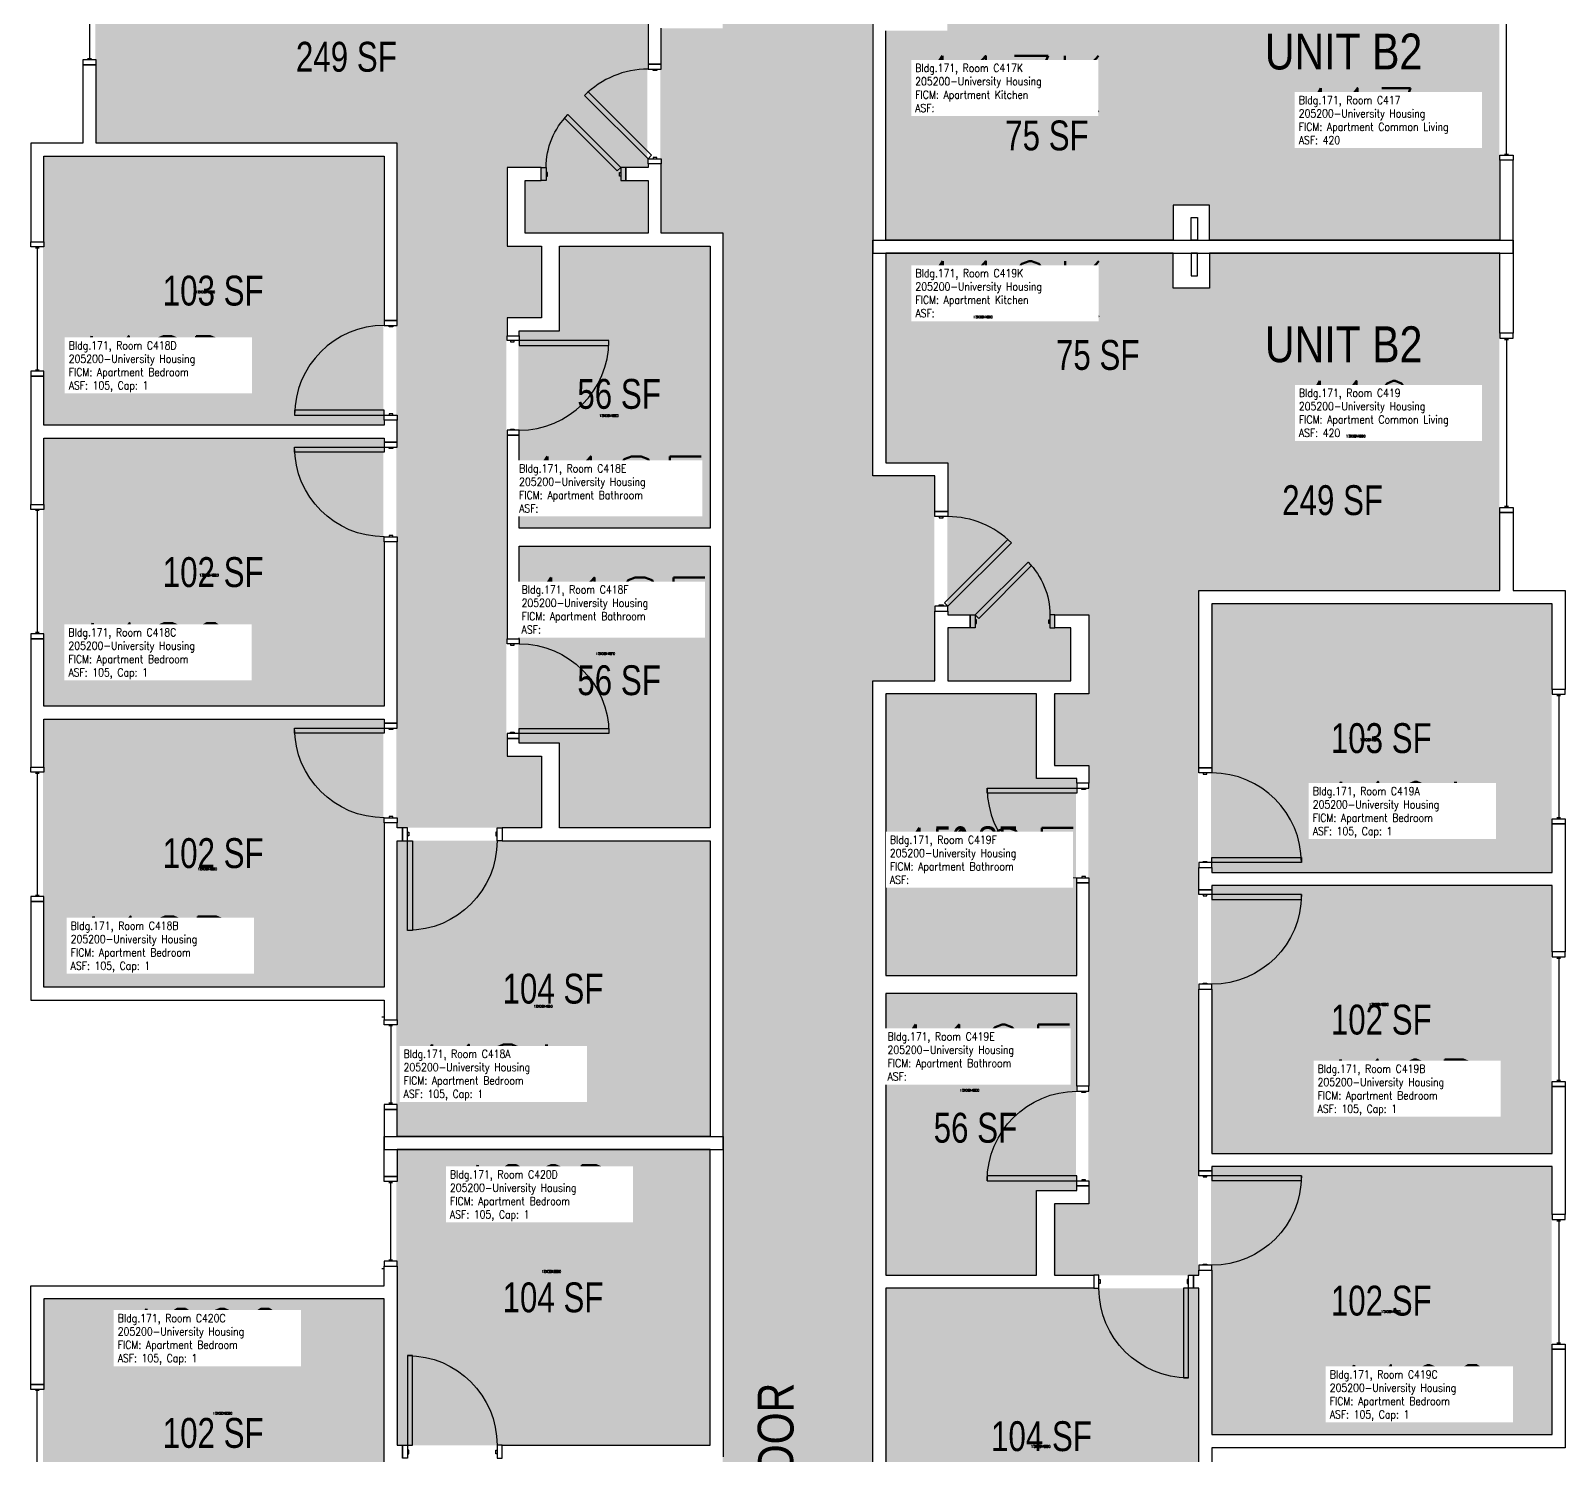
# Model space of a CAD drawing. Header units: inches. Extents: x 56 to 3925, y -1092 to 1470.
# Drawn here: x 3308 to 3925, y 442 to 1014 of the extents above; entities that cross this region are included whole.
import ezdxf
from ezdxf.enums import TextEntityAlignment as Align

# ---------------------------------------------------------------- set-up
doc = ezdxf.new("R2010")
doc.units = ezdxf.units.IN
doc.header["$LTSCALE"] = 48
doc.header["$MEASUREMENT"] = 0
for name, color, linetype in [('A-DOOR', 2, 'Continuous'), ('A-GLAZ', 152, 'Continuous'), ('A-IDEN-RNUM', 7, 'Continuous'), ('A-IDEN-SNUM', 4, 'Continuous'), ('A-IDEN-VNUM', 4, 'Continuous'), ('A-MISC', 1, 'Continuous'), ('A-WALL', 5, 'Continuous'), ('AREA-TEXT', 3, 'Continuous'), ('Rooms-Category-Color', 7, 'Continuous'), ('Rooms-College-Color', 7, 'Continuous'), ('Rooms-Department-Color', 7, 'Continuous'), ('Rooms-Division-Color', 7, 'Continuous'), ('Rooms-Information', 7, 'Continuous')]:
    doc.layers.add(name, color=color, linetype=linetype)
doc.styles.add('AREA', font='arial.ttf', dxfattribs={"width": 0.75, "height": 12})
doc.styles.add('ROOMSNUMBER', font='txt.shx', dxfattribs={"height": 0.03})
doc.styles.add('ROOMVNUMBER', font='simplex.shx', dxfattribs={"width": 0.85})
doc.styles.get("Standard").update_dxf_attribs({"font": 'ARIALN.TTF'})

msp = doc.modelspace()

# ---------------------------------------------------------------- hatches: boundary and pattern name
h = msp.add_hatch()
h.set_pattern_fill('ANSI31', color=256, angle=90, style=0)
h.set_pattern_definition([(135, (2935.5932, 505.40573), (-0.088388348, -0.088388348), [])])
h.paths.add_polyline_path([(3519.54, 836.88), (3519.54, 895.61), (3528.75, 895.61), (3528.75, 836.88)], flags=9)
h = msp.add_hatch()
h.set_pattern_fill('ANSI31', color=256, style=0)
h.set_pattern_definition([(45, (4297.7799, 325.65573), (0.088388348, -0.088388348), [])])
h.paths.add_polyline_path([(3713.83, 657.13), (3713.83, 715.86), (3704.62, 715.86), (3704.62, 657.13)], flags=9)
at = {"layer": 'Rooms-Category-Color', "true_color": 0x728ef3}
for points in [[(3781.76, 929.89), (3781.76, 1014.03), (3676.64, 1014.03), (3676.64, 1075.16), (3685.59, 1075.16), (3685.59, 1080.41), (3676.64, 1080.41), (3676.64, 1101.6), (3726.01, 1101.6), (3726.01, 1080.41), (3719.59, 1080.41), (3719.59, 1075.16), (3733.26, 1075.16), (3733.26, 1106.85), (3719.39, 1106.85), (3719.39, 1135.6), (3733.26, 1135.6), (3733.26, 1311.64), (3719.39, 1311.64), (3719.39, 1340.39), (3777.39, 1340.39), (3777.39, 1065.39), (3898.39, 1065.39), (3898.39, 929.89)], [(3451.01, 1104.39), (3451.01, 1020.24), (3556.14, 1020.24), (3556.14, 959.12), (3547.19, 959.12), (3547.19, 953.87), (3556.14, 953.87), (3556.14, 932.67), (3506.76, 932.67), (3506.76, 953.87), (3513.19, 953.87), (3513.19, 959.12), (3499.51, 959.12), (3499.51, 927.42), (3513.39, 927.42), (3513.39, 898.67), (3499.51, 898.67), (3499.51, 722.64), (3513.39, 722.64), (3513.39, 693.89), (3455.39, 693.89), (3455.39, 968.89), (3334.39, 968.89), (3334.39, 1104.39)], [(3651.64, 1014.03), (3781.76, 1014.03), (3781.76, 943.89), (3767.14, 943.89), (3767.14, 929.89), (3651.64, 929.89)], [(3313.39, 963.64), (3313.39, 855.64), (3450.14, 855.64), (3450.14, 963.64)], [(3581.14, 814.28), (3504.39, 814.28), (3504.39, 893.42), (3520.64, 893.42), (3520.64, 927.42), (3581.14, 927.42)], [(3651.64, 840.49), (3781.76, 840.49), (3781.76, 910.64), (3767.14, 910.64), (3767.14, 924.64), (3651.64, 924.64)], [(3781.76, 924.64), (3781.76, 840.49), (3676.64, 840.49), (3676.64, 779.37), (3685.59, 779.37), (3685.59, 774.12), (3676.64, 774.12), (3676.64, 752.92), (3726.01, 752.92), (3726.01, 774.12), (3719.59, 774.12), (3719.59, 779.37), (3733.26, 779.37), (3733.26, 747.67), (3719.39, 747.67), (3719.39, 718.92), (3733.26, 718.92), (3733.26, 542.89), (3719.39, 542.89), (3719.39, 514.14), (3777.39, 514.14), (3777.39, 789.14), (3898.39, 789.14), (3898.39, 924.64)], [(3450.14, 742.76), (3313.39, 742.76), (3313.39, 850.39), (3450.14, 850.39)], [(3581.14, 693.89), (3520.64, 693.89), (3520.64, 727.89), (3504.39, 727.89), (3504.39, 807.03), (3581.14, 807.03)], [(3919.39, 783.89), (3919.39, 675.89), (3782.64, 675.89), (3782.64, 783.89)], [(3651.64, 634.53), (3728.39, 634.53), (3728.39, 713.67), (3712.14, 713.67), (3712.14, 747.67), (3651.64, 747.67)], [(3450.14, 629.89), (3313.39, 629.89), (3313.39, 737.51), (3450.14, 737.51)], [(3581.14, 569.89), (3455.39, 569.89), (3455.39, 688.64), (3581.14, 688.64)], [(3919.39, 563.01), (3782.64, 563.01), (3782.64, 670.64), (3919.39, 670.64)], [(3651.64, 514.14), (3712.14, 514.14), (3712.14, 548.14), (3728.39, 548.14), (3728.39, 627.28), (3651.64, 627.28)], [(3581.14, 564.64), (3455.39, 564.64), (3455.39, 445.89), (3581.14, 445.89)], [(3782.64, 450.14), (3919.39, 450.14), (3919.39, 557.76), (3782.64, 557.76)], [(3651.64, 390.14), (3777.39, 390.14), (3777.39, 508.89), (3651.64, 508.89)], [(3450.14, 504.64), (3313.39, 504.64), (3313.39, 397.01), (3450.14, 397.01)]]:
    msp.add_hatch(color=171, dxfattribs=at).paths.add_polyline_path(points)
at = {"layer": 'Rooms-Category-Color', "true_color": 0xadadad}
msp.add_hatch(color=253, dxfattribs=at).paths.add_polyline_path([(3586.39, 1019.28), (3646.39, 1019.28), (3646.39, 835.24), (3671.39, 835.24), (3671.39, 752.92), (3646.39, 752.92), (3646.39, 22.1), (3671.39, 22.1), (3671.39, -60.22), (3646.39, -60.22), (3646.39, -248.61), (3586.39, -248.61), (3586.39, -215.61), (3587.01, -215.61), (3587.01, -44.24), (3586.39, -44.24), (3586.39, 119.53), (3561.39, 119.53), (3561.39, 201.85), (3586.39, 201.85), (3586.39, 932.67), (3561.39, 932.67), (3561.39, 1014.99), (3586.39, 1014.99)])
at = {"layer": 'Rooms-College-Color', "true_color": 0xadadad}
for points in [[(3781.76, 929.89), (3781.76, 1014.03), (3676.64, 1014.03), (3676.64, 1075.16), (3685.59, 1075.16), (3685.59, 1080.41), (3676.64, 1080.41), (3676.64, 1101.6), (3726.01, 1101.6), (3726.01, 1080.41), (3719.59, 1080.41), (3719.59, 1075.16), (3733.26, 1075.16), (3733.26, 1106.85), (3719.39, 1106.85), (3719.39, 1135.6), (3733.26, 1135.6), (3733.26, 1311.64), (3719.39, 1311.64), (3719.39, 1340.39), (3777.39, 1340.39), (3777.39, 1065.39), (3898.39, 1065.39), (3898.39, 929.89)], [(3451.01, 1104.39), (3451.01, 1020.24), (3556.14, 1020.24), (3556.14, 959.12), (3547.19, 959.12), (3547.19, 953.87), (3556.14, 953.87), (3556.14, 932.67), (3506.76, 932.67), (3506.76, 953.87), (3513.19, 953.87), (3513.19, 959.12), (3499.51, 959.12), (3499.51, 927.42), (3513.39, 927.42), (3513.39, 898.67), (3499.51, 898.67), (3499.51, 722.64), (3513.39, 722.64), (3513.39, 693.89), (3455.39, 693.89), (3455.39, 968.89), (3334.39, 968.89), (3334.39, 1104.39)], [(3586.39, 1019.28), (3646.39, 1019.28), (3646.39, 835.24), (3671.39, 835.24), (3671.39, 752.92), (3646.39, 752.92), (3646.39, 22.1), (3671.39, 22.1), (3671.39, -60.22), (3646.39, -60.22), (3646.39, -248.61), (3586.39, -248.61), (3586.39, -215.61), (3587.01, -215.61), (3587.01, -44.24), (3586.39, -44.24), (3586.39, 119.53), (3561.39, 119.53), (3561.39, 201.85), (3586.39, 201.85), (3586.39, 932.67), (3561.39, 932.67), (3561.39, 1014.99), (3586.39, 1014.99)], [(3651.64, 1014.03), (3781.76, 1014.03), (3781.76, 943.89), (3767.14, 943.89), (3767.14, 929.89), (3651.64, 929.89)], [(3313.39, 963.64), (3313.39, 855.64), (3450.14, 855.64), (3450.14, 963.64)], [(3581.14, 814.28), (3504.39, 814.28), (3504.39, 893.42), (3520.64, 893.42), (3520.64, 927.42), (3581.14, 927.42)], [(3651.64, 840.49), (3781.76, 840.49), (3781.76, 910.64), (3767.14, 910.64), (3767.14, 924.64), (3651.64, 924.64)], [(3781.76, 924.64), (3781.76, 840.49), (3676.64, 840.49), (3676.64, 779.37), (3685.59, 779.37), (3685.59, 774.12), (3676.64, 774.12), (3676.64, 752.92), (3726.01, 752.92), (3726.01, 774.12), (3719.59, 774.12), (3719.59, 779.37), (3733.26, 779.37), (3733.26, 747.67), (3719.39, 747.67), (3719.39, 718.92), (3733.26, 718.92), (3733.26, 542.89), (3719.39, 542.89), (3719.39, 514.14), (3777.39, 514.14), (3777.39, 789.14), (3898.39, 789.14), (3898.39, 924.64)], [(3450.14, 742.76), (3313.39, 742.76), (3313.39, 850.39), (3450.14, 850.39)], [(3581.14, 693.89), (3520.64, 693.89), (3520.64, 727.89), (3504.39, 727.89), (3504.39, 807.03), (3581.14, 807.03)], [(3919.39, 783.89), (3919.39, 675.89), (3782.64, 675.89), (3782.64, 783.89)], [(3651.64, 634.53), (3728.39, 634.53), (3728.39, 713.67), (3712.14, 713.67), (3712.14, 747.67), (3651.64, 747.67)], [(3450.14, 629.89), (3313.39, 629.89), (3313.39, 737.51), (3450.14, 737.51)], [(3581.14, 569.89), (3455.39, 569.89), (3455.39, 688.64), (3581.14, 688.64)], [(3919.39, 563.01), (3782.64, 563.01), (3782.64, 670.64), (3919.39, 670.64)], [(3651.64, 514.14), (3712.14, 514.14), (3712.14, 548.14), (3728.39, 548.14), (3728.39, 627.28), (3651.64, 627.28)], [(3581.14, 564.64), (3455.39, 564.64), (3455.39, 445.89), (3581.14, 445.89)], [(3782.64, 450.14), (3919.39, 450.14), (3919.39, 557.76), (3782.64, 557.76)], [(3651.64, 390.14), (3777.39, 390.14), (3777.39, 508.89), (3651.64, 508.89)], [(3450.14, 504.64), (3313.39, 504.64), (3313.39, 397.01), (3450.14, 397.01)]]:
    msp.add_hatch(color=253, dxfattribs=at).paths.add_polyline_path(points)
at = {"layer": 'Rooms-Department-Color', "true_color": 0x604aed}
for points in [[(3781.76, 929.89), (3781.76, 1014.03), (3676.64, 1014.03), (3676.64, 1075.16), (3685.59, 1075.16), (3685.59, 1080.41), (3676.64, 1080.41), (3676.64, 1101.6), (3726.01, 1101.6), (3726.01, 1080.41), (3719.59, 1080.41), (3719.59, 1075.16), (3733.26, 1075.16), (3733.26, 1106.85), (3719.39, 1106.85), (3719.39, 1135.6), (3733.26, 1135.6), (3733.26, 1311.64), (3719.39, 1311.64), (3719.39, 1340.39), (3777.39, 1340.39), (3777.39, 1065.39), (3898.39, 1065.39), (3898.39, 929.89)], [(3451.01, 1104.39), (3451.01, 1020.24), (3556.14, 1020.24), (3556.14, 959.12), (3547.19, 959.12), (3547.19, 953.87), (3556.14, 953.87), (3556.14, 932.67), (3506.76, 932.67), (3506.76, 953.87), (3513.19, 953.87), (3513.19, 959.12), (3499.51, 959.12), (3499.51, 927.42), (3513.39, 927.42), (3513.39, 898.67), (3499.51, 898.67), (3499.51, 722.64), (3513.39, 722.64), (3513.39, 693.89), (3455.39, 693.89), (3455.39, 968.89), (3334.39, 968.89), (3334.39, 1104.39)], [(3651.64, 1014.03), (3781.76, 1014.03), (3781.76, 943.89), (3767.14, 943.89), (3767.14, 929.89), (3651.64, 929.89)], [(3313.39, 963.64), (3313.39, 855.64), (3450.14, 855.64), (3450.14, 963.64)], [(3581.14, 814.28), (3504.39, 814.28), (3504.39, 893.42), (3520.64, 893.42), (3520.64, 927.42), (3581.14, 927.42)], [(3651.64, 840.49), (3781.76, 840.49), (3781.76, 910.64), (3767.14, 910.64), (3767.14, 924.64), (3651.64, 924.64)], [(3781.76, 924.64), (3781.76, 840.49), (3676.64, 840.49), (3676.64, 779.37), (3685.59, 779.37), (3685.59, 774.12), (3676.64, 774.12), (3676.64, 752.92), (3726.01, 752.92), (3726.01, 774.12), (3719.59, 774.12), (3719.59, 779.37), (3733.26, 779.37), (3733.26, 747.67), (3719.39, 747.67), (3719.39, 718.92), (3733.26, 718.92), (3733.26, 542.89), (3719.39, 542.89), (3719.39, 514.14), (3777.39, 514.14), (3777.39, 789.14), (3898.39, 789.14), (3898.39, 924.64)], [(3450.14, 742.76), (3313.39, 742.76), (3313.39, 850.39), (3450.14, 850.39)], [(3581.14, 693.89), (3520.64, 693.89), (3520.64, 727.89), (3504.39, 727.89), (3504.39, 807.03), (3581.14, 807.03)], [(3919.39, 783.89), (3919.39, 675.89), (3782.64, 675.89), (3782.64, 783.89)], [(3651.64, 634.53), (3728.39, 634.53), (3728.39, 713.67), (3712.14, 713.67), (3712.14, 747.67), (3651.64, 747.67)], [(3450.14, 629.89), (3313.39, 629.89), (3313.39, 737.51), (3450.14, 737.51)], [(3581.14, 569.89), (3455.39, 569.89), (3455.39, 688.64), (3581.14, 688.64)], [(3919.39, 563.01), (3782.64, 563.01), (3782.64, 670.64), (3919.39, 670.64)], [(3651.64, 514.14), (3712.14, 514.14), (3712.14, 548.14), (3728.39, 548.14), (3728.39, 627.28), (3651.64, 627.28)], [(3581.14, 564.64), (3455.39, 564.64), (3455.39, 445.89), (3581.14, 445.89)], [(3782.64, 450.14), (3919.39, 450.14), (3919.39, 557.76), (3782.64, 557.76)], [(3651.64, 390.14), (3777.39, 390.14), (3777.39, 508.89), (3651.64, 508.89)], [(3450.14, 504.64), (3313.39, 504.64), (3313.39, 397.01), (3450.14, 397.01)]]:
    msp.add_hatch(color=173, dxfattribs=at).paths.add_polyline_path(points)
at = {"layer": 'Rooms-Department-Color', "true_color": 0xacacac}
msp.add_hatch(color=253, dxfattribs=at).paths.add_polyline_path([(3586.39, 1019.28), (3646.39, 1019.28), (3646.39, 835.24), (3671.39, 835.24), (3671.39, 752.92), (3646.39, 752.92), (3646.39, 22.1), (3671.39, 22.1), (3671.39, -60.22), (3646.39, -60.22), (3646.39, -248.61), (3586.39, -248.61), (3586.39, -215.61), (3587.01, -215.61), (3587.01, -44.24), (3586.39, -44.24), (3586.39, 119.53), (3561.39, 119.53), (3561.39, 201.85), (3586.39, 201.85), (3586.39, 932.67), (3561.39, 932.67), (3561.39, 1014.99), (3586.39, 1014.99)])
at = {"layer": 'Rooms-Division-Color', "true_color": 0x604aed}
for points in [[(3781.76, 929.89), (3781.76, 1014.03), (3676.64, 1014.03), (3676.64, 1075.16), (3685.59, 1075.16), (3685.59, 1080.41), (3676.64, 1080.41), (3676.64, 1101.6), (3726.01, 1101.6), (3726.01, 1080.41), (3719.59, 1080.41), (3719.59, 1075.16), (3733.26, 1075.16), (3733.26, 1106.85), (3719.39, 1106.85), (3719.39, 1135.6), (3733.26, 1135.6), (3733.26, 1311.64), (3719.39, 1311.64), (3719.39, 1340.39), (3777.39, 1340.39), (3777.39, 1065.39), (3898.39, 1065.39), (3898.39, 929.89)], [(3451.01, 1104.39), (3451.01, 1020.24), (3556.14, 1020.24), (3556.14, 959.12), (3547.19, 959.12), (3547.19, 953.87), (3556.14, 953.87), (3556.14, 932.67), (3506.76, 932.67), (3506.76, 953.87), (3513.19, 953.87), (3513.19, 959.12), (3499.51, 959.12), (3499.51, 927.42), (3513.39, 927.42), (3513.39, 898.67), (3499.51, 898.67), (3499.51, 722.64), (3513.39, 722.64), (3513.39, 693.89), (3455.39, 693.89), (3455.39, 968.89), (3334.39, 968.89), (3334.39, 1104.39)], [(3651.64, 1014.03), (3781.76, 1014.03), (3781.76, 943.89), (3767.14, 943.89), (3767.14, 929.89), (3651.64, 929.89)], [(3313.39, 963.64), (3313.39, 855.64), (3450.14, 855.64), (3450.14, 963.64)], [(3581.14, 814.28), (3504.39, 814.28), (3504.39, 893.42), (3520.64, 893.42), (3520.64, 927.42), (3581.14, 927.42)], [(3651.64, 840.49), (3781.76, 840.49), (3781.76, 910.64), (3767.14, 910.64), (3767.14, 924.64), (3651.64, 924.64)], [(3781.76, 924.64), (3781.76, 840.49), (3676.64, 840.49), (3676.64, 779.37), (3685.59, 779.37), (3685.59, 774.12), (3676.64, 774.12), (3676.64, 752.92), (3726.01, 752.92), (3726.01, 774.12), (3719.59, 774.12), (3719.59, 779.37), (3733.26, 779.37), (3733.26, 747.67), (3719.39, 747.67), (3719.39, 718.92), (3733.26, 718.92), (3733.26, 542.89), (3719.39, 542.89), (3719.39, 514.14), (3777.39, 514.14), (3777.39, 789.14), (3898.39, 789.14), (3898.39, 924.64)], [(3450.14, 742.76), (3313.39, 742.76), (3313.39, 850.39), (3450.14, 850.39)], [(3581.14, 693.89), (3520.64, 693.89), (3520.64, 727.89), (3504.39, 727.89), (3504.39, 807.03), (3581.14, 807.03)], [(3919.39, 783.89), (3919.39, 675.89), (3782.64, 675.89), (3782.64, 783.89)], [(3651.64, 634.53), (3728.39, 634.53), (3728.39, 713.67), (3712.14, 713.67), (3712.14, 747.67), (3651.64, 747.67)], [(3450.14, 629.89), (3313.39, 629.89), (3313.39, 737.51), (3450.14, 737.51)], [(3581.14, 569.89), (3455.39, 569.89), (3455.39, 688.64), (3581.14, 688.64)], [(3919.39, 563.01), (3782.64, 563.01), (3782.64, 670.64), (3919.39, 670.64)], [(3651.64, 514.14), (3712.14, 514.14), (3712.14, 548.14), (3728.39, 548.14), (3728.39, 627.28), (3651.64, 627.28)], [(3581.14, 564.64), (3455.39, 564.64), (3455.39, 445.89), (3581.14, 445.89)], [(3782.64, 450.14), (3919.39, 450.14), (3919.39, 557.76), (3782.64, 557.76)], [(3651.64, 390.14), (3777.39, 390.14), (3777.39, 508.89), (3651.64, 508.89)], [(3450.14, 504.64), (3313.39, 504.64), (3313.39, 397.01), (3450.14, 397.01)]]:
    msp.add_hatch(color=173, dxfattribs=at).paths.add_polyline_path(points)
at = {"layer": 'Rooms-Division-Color', "true_color": 0xadadad}
msp.add_hatch(color=253, dxfattribs=at).paths.add_polyline_path([(3586.39, 1019.28), (3646.39, 1019.28), (3646.39, 835.24), (3671.39, 835.24), (3671.39, 752.92), (3646.39, 752.92), (3646.39, 22.1), (3671.39, 22.1), (3671.39, -60.22), (3646.39, -60.22), (3646.39, -248.61), (3586.39, -248.61), (3586.39, -215.61), (3587.01, -215.61), (3587.01, -44.24), (3586.39, -44.24), (3586.39, 119.53), (3561.39, 119.53), (3561.39, 201.85), (3586.39, 201.85), (3586.39, 932.67), (3561.39, 932.67), (3561.39, 1014.99), (3586.39, 1014.99)])

# ---------------------------------------------------------------- linework, layer by layer
at = {"layer": 'A-DOOR'}
for points in [[(3561.69, 998.61), (3561.69, 1000.61), (3556.44, 1000.61), (3556.44, 998.61)], [(3559.94, 998.61), (3559.94, 998.11), (3558.44, 998.11), (3558.44, 998.61)], [(3556.44, 962.61), (3557.85, 964.02), (3532.39, 989.48), (3530.98, 988.06)], [(3545.49, 959.12), (3544.07, 957.7), (3522.86, 978.92), (3524.27, 980.33)], [(3561.69, 962.61), (3561.69, 960.61), (3556.44, 960.61), (3556.44, 962.61)], [(3559.94, 962.61), (3559.94, 963.11), (3558.44, 963.11), (3558.44, 962.61)], [(3515.49, 953.87), (3513.49, 953.87), (3513.49, 959.12), (3515.49, 959.12)], [(3515.49, 955.62), (3515.99, 955.62), (3515.99, 957.12), (3515.49, 957.12)], [(3545.49, 955.62), (3544.99, 955.62), (3544.99, 957.12), (3545.49, 957.12)], [(3545.49, 953.87), (3547.49, 953.87), (3547.49, 959.12), (3545.49, 959.12)], [(3455.69, 895.64), (3455.69, 897.64), (3450.44, 897.64), (3450.44, 895.64)], [(3453.94, 895.64), (3453.94, 895.14), (3452.44, 895.14), (3452.44, 895.64)], [(3499.81, 889.53), (3499.81, 891.53), (3504.69, 891.53), (3504.69, 889.53)], [(3501.19, 889.53), (3501.19, 889.03), (3502.69, 889.03), (3502.69, 889.53)], [(3504.69, 889.53), (3504.69, 887.53), (3540.69, 887.53), (3540.69, 889.53)], [(3450.44, 859.64), (3450.44, 861.64), (3414.44, 861.64), (3414.44, 859.64)], [(3455.69, 859.64), (3455.69, 857.64), (3450.44, 857.64), (3450.44, 859.64)], [(3453.94, 859.64), (3453.94, 860.14), (3452.44, 860.14), (3452.44, 859.64)], [(3499.81, 853.53), (3499.81, 851.53), (3504.69, 851.53), (3504.69, 853.53)], [(3501.19, 853.53), (3501.19, 854.03), (3502.69, 854.03), (3502.69, 853.53)], [(3450.44, 846.76), (3450.44, 844.76), (3414.44, 844.76), (3414.44, 846.76)], [(3455.69, 846.76), (3455.69, 848.76), (3450.44, 848.76), (3450.44, 846.76)], [(3453.94, 846.76), (3453.94, 846.26), (3452.44, 846.26), (3452.44, 846.76)], [(3671.69, 818.86), (3671.69, 820.86), (3676.94, 820.86), (3676.94, 818.86)], [(3673.44, 818.86), (3673.44, 818.36), (3674.94, 818.36), (3674.94, 818.86)], [(3455.69, 810.76), (3455.69, 808.76), (3450.44, 808.76), (3450.44, 810.76)], [(3453.94, 810.76), (3453.94, 811.26), (3452.44, 811.26), (3452.44, 810.76)], [(3676.94, 782.86), (3675.52, 784.27), (3700.98, 809.73), (3702.39, 808.31)], [(3687.89, 779.37), (3689.3, 777.95), (3710.51, 799.17), (3709.1, 800.58)], [(3673.44, 782.86), (3673.44, 783.36), (3674.94, 783.36), (3674.94, 782.86)], [(3671.69, 782.86), (3671.69, 780.86), (3676.94, 780.86), (3676.94, 782.86)], [(3687.89, 774.12), (3685.89, 774.12), (3685.89, 779.37), (3687.89, 779.37)], [(3687.89, 775.87), (3688.39, 775.87), (3688.39, 777.37), (3687.89, 777.37)], [(3717.89, 775.87), (3717.39, 775.87), (3717.39, 777.37), (3717.89, 777.37)], [(3717.89, 774.12), (3719.89, 774.12), (3719.89, 779.37), (3717.89, 779.37)], [(3499.81, 767.78), (3499.81, 769.78), (3504.69, 769.78), (3504.69, 767.78)], [(3501.19, 767.78), (3501.19, 767.28), (3502.69, 767.28), (3502.69, 767.78)], [(3450.44, 733.89), (3450.44, 731.89), (3414.44, 731.89), (3414.44, 733.89)], [(3455.69, 733.89), (3455.69, 735.89), (3450.44, 735.89), (3450.44, 733.89)], [(3453.94, 733.89), (3453.94, 733.39), (3452.44, 733.39), (3452.44, 733.89)], [(3504.69, 731.78), (3504.69, 733.78), (3540.69, 733.78), (3540.69, 731.78)], [(3499.81, 731.78), (3499.81, 729.78), (3504.69, 729.78), (3504.69, 731.78)], [(3501.19, 731.78), (3501.19, 732.28), (3502.69, 732.28), (3502.69, 731.78)], [(3777.69, 715.89), (3777.69, 717.89), (3782.94, 717.89), (3782.94, 715.89)], [(3779.44, 715.89), (3779.44, 715.39), (3780.94, 715.39), (3780.94, 715.89)], [(3728.69, 709.78), (3728.69, 707.78), (3692.69, 707.78), (3692.69, 709.78)], [(3733.56, 709.78), (3733.56, 711.78), (3728.69, 711.78), (3728.69, 709.78)], [(3732.19, 709.78), (3732.19, 709.28), (3730.69, 709.28), (3730.69, 709.78)], [(3455.69, 697.89), (3455.69, 695.89), (3450.44, 695.89), (3450.44, 697.89)], [(3453.94, 697.89), (3453.94, 698.39), (3452.44, 698.39), (3452.44, 697.89)], [(3459.81, 693.89), (3457.81, 693.89), (3457.81, 688.64), (3459.81, 688.64)], [(3459.81, 692.14), (3460.31, 692.14), (3460.31, 690.64), (3459.81, 690.64)], [(3495.81, 692.14), (3495.31, 692.14), (3495.31, 690.64), (3495.81, 690.64)], [(3495.81, 693.89), (3497.81, 693.89), (3497.81, 688.64), (3495.81, 688.64)], [(3459.81, 688.64), (3461.81, 688.64), (3461.81, 652.64), (3459.81, 652.64)], [(3777.69, 679.89), (3777.69, 677.89), (3782.94, 677.89), (3782.94, 679.89)], [(3779.44, 679.89), (3779.44, 680.39), (3780.94, 680.39), (3780.94, 679.89)], [(3782.94, 679.89), (3782.94, 681.89), (3818.94, 681.89), (3818.94, 679.89)], [(3733.56, 673.78), (3733.56, 671.78), (3728.69, 671.78), (3728.69, 673.78)], [(3732.19, 673.78), (3732.19, 674.28), (3730.69, 674.28), (3730.69, 673.78)], [(3777.69, 667.01), (3777.69, 669.01), (3782.94, 669.01), (3782.94, 667.01)], [(3779.44, 667.01), (3779.44, 666.51), (3780.94, 666.51), (3780.94, 667.01)], [(3782.94, 667.01), (3782.94, 665.01), (3818.94, 665.01), (3818.94, 667.01)], [(3777.69, 631.01), (3777.69, 629.01), (3782.94, 629.01), (3782.94, 631.01)], [(3779.44, 631.01), (3779.44, 631.51), (3780.94, 631.51), (3780.94, 631.01)], [(3733.56, 588.03), (3733.56, 590.03), (3728.69, 590.03), (3728.69, 588.03)], [(3732.19, 588.03), (3732.19, 587.53), (3730.69, 587.53), (3730.69, 588.03)], [(3777.69, 554.14), (3777.69, 556.14), (3782.94, 556.14), (3782.94, 554.14)], [(3728.69, 552.03), (3728.69, 554.03), (3692.69, 554.03), (3692.69, 552.03)], [(3733.56, 552.03), (3733.56, 550.03), (3728.69, 550.03), (3728.69, 552.03)], [(3732.19, 552.03), (3732.19, 552.53), (3730.69, 552.53), (3730.69, 552.03)], [(3779.44, 554.14), (3779.44, 553.64), (3780.94, 553.64), (3780.94, 554.14)], [(3782.94, 554.14), (3782.94, 552.14), (3818.94, 552.14), (3818.94, 554.14)], [(3777.69, 518.14), (3777.69, 516.14), (3782.94, 516.14), (3782.94, 518.14)], [(3779.44, 518.14), (3779.44, 518.64), (3780.94, 518.64), (3780.94, 518.14)], [(3737.56, 514.14), (3735.56, 514.14), (3735.56, 508.89), (3737.56, 508.89)], [(3737.56, 512.39), (3738.06, 512.39), (3738.06, 510.89), (3737.56, 510.89)], [(3773.56, 512.39), (3773.06, 512.39), (3773.06, 510.89), (3773.56, 510.89)], [(3773.56, 514.14), (3775.56, 514.14), (3775.56, 508.89), (3773.56, 508.89)], [(3773.56, 508.89), (3771.56, 508.89), (3771.56, 472.89), (3773.56, 472.89)], [(3459.81, 445.89), (3461.81, 445.89), (3461.81, 481.89), (3459.81, 481.89)], [(3459.81, 440.64), (3457.81, 440.64), (3457.81, 445.89), (3459.81, 445.89)], [(3459.81, 442.39), (3460.31, 442.39), (3460.31, 443.89), (3459.81, 443.89)], [(3495.81, 442.39), (3495.31, 442.39), (3495.31, 443.89), (3495.81, 443.89)], [(3495.81, 440.64), (3497.81, 440.64), (3497.81, 445.89), (3495.81, 445.89)]]:
    msp.add_lwpolyline(points, close=True, dxfattribs=at)
for centre, start, end in [((3556.44, 962.61), 90, 135), ((3450.44, 859.64), 90, 180), ((3504.69, 889.53), 270, 0), ((3676.94, 782.86), 45, 90), ((3782.94, 679.89), 0, 90), ((3728.69, 709.78), 180, 270)]:
    msp.add_arc(centre, 36, start, end, dxfattribs=at)
at = {"layer": 'A-DOOR', "extrusion": (0, 0, -1)}
for centre, radius, start, end in [((-3545.49, 959.12), 30, 0, 45), ((-3450.44, 846.76), 36, 270, 0), ((-3687.89, 779.37), 30, 135, 180), ((-3504.69, 731.78), 36, 90, 180), ((-3450.44, 733.89), 36, 270, 0), ((-3459.81, 688.64), 36, 180, 270), ((-3782.94, 667.01), 36, 180, 270), ((-3728.69, 552.03), 36, 0, 90), ((-3782.94, 554.14), 36, 180, 270), ((-3773.56, 508.89), 36, 270, 0), ((-3459.81, 445.89), 36, 90, 180)]:
    msp.add_arc(centre, radius, start, end, dxfattribs=at)
at = {"layer": 'A-GLAZ'}
for p, q in [((3332.06, 1069.77), (3332.06, 1002.77)), ((3901.31, 964.5), (3901.31, 1031.5)), ((3332.81, 1002.77), (3331.31, 1002.77)), ((3900.56, 964.5), (3902.06, 964.5)), ((3311.81, 926.73), (3310.31, 926.73)), ((3311.06, 926.73), (3311.06, 877.73)), ((3900.56, 890.02), (3902.06, 890.02)), ((3901.31, 890.02), (3901.31, 823.02)), ((3311.81, 877.73), (3310.31, 877.73)), ((3311.81, 821.26), (3310.31, 821.26)), ((3311.06, 821.26), (3311.06, 772.26)), ((3900.56, 823.02), (3902.06, 823.02)), ((3311.81, 772.26), (3310.31, 772.26)), ((3921.56, 746.98), (3923.06, 746.98)), ((3922.31, 746.98), (3922.31, 697.98)), ((3311.81, 715.74), (3310.31, 715.74)), ((3311.06, 715.74), (3311.06, 666.74)), ((3921.56, 697.98), (3923.06, 697.98)), ((3311.81, 666.74), (3310.31, 666.74)), ((3921.56, 641.51), (3923.06, 641.51)), ((3922.31, 641.51), (3922.31, 592.51)), ((3450.44, 617.77), (3449.44, 617.77)), ((3453.81, 614.27), (3452.31, 614.27)), ((3453.06, 614.27), (3453.06, 583.27)), ((3921.56, 592.51), (3923.06, 592.51)), ((3453.81, 583.27), (3452.31, 583.27)), ((3453.81, 551.26), (3452.31, 551.26)), ((3453.06, 520.26), (3453.06, 551.26)), ((3921.56, 535.99), (3923.06, 535.99)), ((3922.31, 535.99), (3922.31, 486.99)), ((3453.81, 520.26), (3452.31, 520.26)), ((3450.44, 516.76), (3449.44, 516.76)), ((3921.56, 486.99), (3923.06, 486.99)), ((3311.81, 467.79), (3310.31, 467.79)), ((3311.06, 418.79), (3311.06, 467.79))]:
    msp.add_line(p, q, dxfattribs=at)
for points in [[(3329.44, 1002.27), (3329.44, 1000.27), (3334.69, 1000.27), (3334.69, 1002.27)], [(3903.94, 964), (3903.94, 962), (3898.69, 962), (3898.69, 964)], [(3308.44, 927.23), (3308.44, 929.23), (3313.69, 929.23), (3313.69, 927.23)], [(3903.94, 890.52), (3903.94, 892.52), (3898.69, 892.52), (3898.69, 890.52)], [(3308.44, 877.23), (3308.44, 875.23), (3313.69, 875.23), (3313.69, 877.23)], [(3308.44, 821.76), (3308.44, 823.76), (3313.69, 823.76), (3313.69, 821.76)], [(3903.94, 822.52), (3903.94, 820.52), (3898.69, 820.52), (3898.69, 822.52)], [(3308.44, 771.76), (3308.44, 769.76), (3313.69, 769.76), (3313.69, 771.76)], [(3924.94, 747.48), (3924.94, 749.48), (3919.69, 749.48), (3919.69, 747.48)], [(3308.44, 716.24), (3308.44, 718.24), (3313.69, 718.24), (3313.69, 716.24)], [(3924.94, 697.48), (3924.94, 695.48), (3919.69, 695.48), (3919.69, 697.48)], [(3308.44, 666.24), (3308.44, 664.24), (3313.69, 664.24), (3313.69, 666.24)], [(3924.94, 642.01), (3924.94, 644.01), (3919.69, 644.01), (3919.69, 642.01)], [(3450.44, 614.77), (3450.44, 616.77), (3455.69, 616.77), (3455.69, 614.77)], [(3924.94, 592.01), (3924.94, 590.01), (3919.69, 590.01), (3919.69, 592.01)], [(3450.44, 582.77), (3450.44, 580.77), (3455.69, 580.77), (3455.69, 582.77)], [(3450.44, 551.76), (3450.44, 553.76), (3455.69, 553.76), (3455.69, 551.76)], [(3924.94, 536.49), (3924.94, 538.49), (3919.69, 538.49), (3919.69, 536.49)], [(3450.44, 519.76), (3450.44, 517.76), (3455.69, 517.76), (3455.69, 519.76)], [(3924.94, 486.49), (3924.94, 484.49), (3919.69, 484.49), (3919.69, 486.49)], [(3308.44, 468.29), (3308.44, 470.29), (3313.69, 470.29), (3313.69, 468.29)]]:
    msp.add_lwpolyline(points, close=True, dxfattribs=at)
at = {"layer": 'A-WALL'}
for p, q in [((3556.44, 1020.24), (3556.44, 1000.61)), ((3646.69, 1019.28), (3646.69, 924.64)), ((3561.69, 1000.61), (3561.69, 1014.99)), ((3651.94, 929.89), (3651.94, 1014.03)), ((3329.44, 1000.27), (3329.44, 968.89)), ((3334.69, 1000.27), (3329.44, 1000.27)), ((3334.69, 968.89), (3334.69, 1000.27)), ((3556.44, 1000.61), (3561.69, 1000.61)), ((3308.44, 968.89), (3308.44, 929.23)), ((3329.44, 968.89), (3308.44, 968.89)), ((3455.69, 968.89), (3334.69, 968.89)), ((3455.69, 897.64), (3455.69, 968.89)), ((3313.69, 929.23), (3313.69, 963.64)), ((3313.69, 963.64), (3450.44, 963.64)), ((3450.44, 963.64), (3450.44, 897.64)), ((3903.94, 962), (3898.69, 962)), ((3898.69, 962), (3898.69, 929.89)), ((3903.94, 924.64), (3903.94, 962)), ((3499.81, 959.12), (3499.81, 927.42)), ((3513.49, 959.12), (3499.81, 959.12)), ((3513.49, 953.87), (3513.49, 959.12)), ((3556.44, 959.12), (3547.49, 959.12)), ((3547.49, 959.12), (3547.49, 953.87)), ((3556.44, 960.61), (3556.44, 959.12)), ((3561.69, 960.61), (3556.44, 960.61)), ((3561.69, 932.67), (3561.69, 960.61)), ((3507.06, 932.67), (3507.06, 953.87)), ((3507.06, 953.87), (3513.49, 953.87)), ((3547.49, 953.87), (3556.44, 953.87)), ((3556.44, 953.87), (3556.44, 932.67)), ((3767.44, 943.89), (3767.44, 929.89)), ((3782.06, 943.89), (3767.44, 943.89)), ((3782.06, 929.89), (3782.06, 943.89)), ((3774.69, 929.89), (3774.69, 939.01)), ((3774.69, 939.01), (3777.19, 939.01)), ((3777.19, 939.01), (3777.19, 929.89)), ((3556.44, 932.67), (3507.06, 932.67)), ((3586.69, 932.67), (3561.69, 932.67)), ((3586.69, 693.26), (3586.69, 932.67)), ((3308.44, 929.23), (3313.69, 929.23)), ((3499.81, 927.42), (3513.69, 927.42)), ((3513.69, 927.42), (3513.69, 898.67)), ((3520.94, 893.42), (3520.94, 927.42)), ((3520.94, 927.42), (3581.44, 927.42)), ((3581.44, 927.42), (3581.44, 814.28)), ((3646.69, 835.24), (3646.69, 929.89)), ((3646.69, 929.89), (3903.94, 929.89)), ((3767.44, 929.89), (3651.94, 929.89)), ((3777.19, 929.89), (3774.69, 929.89)), ((3898.69, 929.89), (3782.06, 929.89)), ((3903.94, 929.89), (3903.94, 892.52)), ((3646.69, 924.64), (3903.94, 924.64)), ((3651.94, 924.64), (3651.94, 840.49)), ((3767.44, 924.64), (3651.94, 924.64)), ((3767.44, 910.64), (3767.44, 924.64)), ((3777.19, 924.64), (3774.69, 924.64)), ((3774.69, 924.64), (3774.69, 915.51)), ((3777.19, 915.51), (3777.19, 924.64)), ((3898.69, 924.64), (3782.06, 924.64)), ((3782.06, 924.64), (3782.06, 910.64)), ((3898.69, 892.52), (3898.69, 924.64)), ((3774.69, 915.51), (3777.19, 915.51)), ((3782.06, 910.64), (3767.44, 910.64)), ((3450.44, 897.64), (3455.69, 897.64)), ((3499.81, 898.67), (3499.81, 891.53)), ((3513.69, 898.67), (3499.81, 898.67)), ((3499.81, 891.53), (3504.69, 891.53)), ((3504.69, 891.53), (3504.69, 893.42)), ((3504.69, 893.42), (3520.94, 893.42)), ((3903.94, 892.52), (3898.69, 892.52)), ((3308.44, 875.23), (3308.44, 823.76)), ((3313.69, 875.23), (3308.44, 875.23)), ((3313.69, 855.64), (3313.69, 875.23)), ((3450.44, 857.64), (3450.44, 855.64)), ((3455.69, 857.64), (3450.44, 857.64)), ((3455.69, 848.76), (3455.69, 857.64)), ((3450.44, 855.64), (3313.69, 855.64)), ((3499.81, 851.53), (3499.81, 769.78)), ((3504.69, 851.53), (3499.81, 851.53)), ((3504.69, 814.28), (3504.69, 851.53)), ((3313.69, 823.76), (3313.69, 850.39)), ((3313.69, 850.39), (3450.44, 850.39)), ((3450.44, 850.39), (3450.44, 848.76)), ((3450.44, 848.76), (3455.69, 848.76)), ((3651.94, 840.49), (3676.94, 840.49)), ((3676.94, 840.49), (3676.94, 820.86)), ((3671.69, 835.24), (3646.69, 835.24)), ((3671.69, 820.86), (3671.69, 835.24)), ((3308.44, 823.76), (3313.69, 823.76)), ((3676.94, 820.86), (3671.69, 820.86)), ((3898.69, 789.14), (3898.69, 820.52)), ((3898.69, 820.52), (3903.94, 820.52)), ((3903.94, 820.52), (3903.94, 789.14)), ((3581.44, 814.28), (3504.69, 814.28)), ((3450.44, 808.76), (3450.44, 742.76)), ((3455.69, 808.76), (3450.44, 808.76)), ((3455.69, 735.89), (3455.69, 808.76)), ((3504.69, 769.78), (3504.69, 807.03)), ((3504.69, 807.03), (3581.44, 807.03)), ((3581.44, 807.03), (3581.44, 693.89)), ((3777.69, 789.14), (3898.69, 789.14)), ((3777.69, 717.89), (3777.69, 789.14)), ((3903.94, 789.14), (3924.94, 789.14)), ((3924.94, 789.14), (3924.94, 749.48)), ((3919.69, 783.89), (3782.94, 783.89)), ((3782.94, 783.89), (3782.94, 717.89)), ((3919.69, 749.48), (3919.69, 783.89)), ((3671.69, 752.92), (3671.69, 780.86)), ((3671.69, 780.86), (3676.94, 780.86)), ((3676.94, 780.86), (3676.94, 779.37)), ((3676.94, 779.37), (3685.89, 779.37)), ((3685.89, 779.37), (3685.89, 774.12)), ((3719.89, 779.37), (3733.56, 779.37)), ((3719.89, 774.12), (3719.89, 779.37)), ((3733.56, 779.37), (3733.56, 747.67)), ((3685.89, 774.12), (3676.94, 774.12)), ((3676.94, 774.12), (3676.94, 752.92)), ((3726.31, 774.12), (3719.89, 774.12)), ((3726.31, 752.92), (3726.31, 774.12)), ((3313.69, 769.76), (3308.44, 769.76)), ((3308.44, 769.76), (3308.44, 718.24)), ((3313.69, 742.76), (3313.69, 769.76)), ((3499.81, 769.78), (3504.69, 769.78)), ((3646.69, 513.51), (3646.69, 752.92)), ((3646.69, 752.92), (3671.69, 752.92)), ((3676.94, 752.92), (3726.31, 752.92)), ((3651.94, 747.67), (3651.94, 634.53)), ((3712.44, 747.67), (3651.94, 747.67)), ((3712.44, 713.67), (3712.44, 747.67)), ((3719.69, 747.67), (3719.69, 718.92)), ((3733.56, 747.67), (3719.69, 747.67)), ((3924.94, 749.48), (3919.69, 749.48)), ((3450.44, 742.76), (3313.69, 742.76)), ((3313.69, 737.51), (3450.44, 737.51)), ((3313.69, 718.24), (3313.69, 737.51)), ((3450.44, 737.51), (3450.44, 735.89)), ((3450.44, 735.89), (3455.69, 735.89)), ((3499.81, 729.78), (3499.81, 722.64)), ((3504.69, 729.78), (3499.81, 729.78)), ((3504.69, 727.89), (3504.69, 729.78)), ((3520.94, 727.89), (3504.69, 727.89)), ((3520.94, 693.89), (3520.94, 727.89)), ((3499.81, 722.64), (3513.69, 722.64)), ((3513.69, 722.64), (3513.69, 693.89)), ((3308.44, 718.24), (3313.69, 718.24)), ((3719.69, 718.92), (3733.56, 718.92)), ((3733.56, 718.92), (3733.56, 711.78)), ((3782.94, 717.89), (3777.69, 717.89)), ((3728.69, 713.67), (3712.44, 713.67)), ((3728.69, 711.78), (3728.69, 713.67)), ((3733.56, 711.78), (3728.69, 711.78)), ((3450.44, 695.89), (3450.44, 629.89)), ((3455.69, 695.89), (3450.44, 695.89)), ((3455.69, 693.89), (3455.69, 695.89)), ((3457.81, 693.89), (3455.69, 693.89)), ((3457.81, 688.64), (3457.81, 693.89)), ((3500.44, 693.89), (3497.81, 693.89)), ((3497.81, 693.89), (3497.81, 688.64)), ((3513.69, 693.89), (3500.44, 693.89)), ((3581.44, 693.89), (3520.94, 693.89)), ((3586.69, 564.64), (3586.69, 693.26)), ((3919.69, 675.89), (3919.69, 695.48)), ((3919.69, 695.48), (3924.94, 695.48)), ((3924.94, 695.48), (3924.94, 644.01)), ((3455.69, 625.26), (3455.69, 688.64)), ((3455.69, 688.64), (3457.81, 688.64)), ((3497.81, 688.64), (3500.44, 688.64)), ((3500.44, 688.64), (3581.44, 688.64)), ((3581.44, 688.64), (3581.44, 569.89)), ((3777.69, 669.01), (3777.69, 677.89)), ((3777.69, 677.89), (3782.94, 677.89)), ((3782.94, 677.89), (3782.94, 675.89)), ((3782.94, 675.89), (3919.69, 675.89)), ((3728.69, 634.53), (3728.69, 671.78)), ((3728.69, 671.78), (3733.56, 671.78)), ((3733.56, 671.78), (3733.56, 590.03)), ((3782.94, 669.01), (3777.69, 669.01)), ((3919.69, 670.64), (3782.94, 670.64)), ((3782.94, 670.64), (3782.94, 669.01)), ((3919.69, 644.01), (3919.69, 670.64)), ((3308.44, 664.24), (3308.44, 624.64)), ((3313.69, 664.24), (3308.44, 664.24)), ((3313.69, 629.89), (3313.69, 664.24)), ((3924.94, 644.01), (3919.69, 644.01)), ((3450.44, 629.89), (3313.69, 629.89)), ((3651.94, 634.53), (3728.69, 634.53)), ((3777.69, 556.14), (3777.69, 629.01)), ((3777.69, 629.01), (3782.94, 629.01)), ((3782.94, 629.01), (3782.94, 563.01)), ((3308.44, 624.64), (3450.44, 624.64)), ((3450.44, 624.64), (3450.44, 616.77)), ((3455.69, 616.77), (3455.69, 625.26)), ((3728.69, 627.28), (3651.94, 627.28)), ((3651.94, 627.28), (3651.94, 514.14)), ((3728.69, 590.03), (3728.69, 627.28)), ((3450.44, 616.77), (3455.69, 616.77)), ((3733.56, 590.03), (3728.69, 590.03)), ((3919.69, 563.01), (3919.69, 590.01)), ((3919.69, 590.01), (3924.94, 590.01)), ((3924.94, 590.01), (3924.94, 538.49)), ((3450.44, 580.77), (3450.44, 564.64)), ((3455.69, 580.77), (3450.44, 580.77)), ((3455.69, 569.89), (3455.69, 580.77)), ((3450.44, 553.76), (3450.44, 569.89)), ((3450.44, 569.89), (3586.69, 569.89)), ((3581.44, 569.89), (3455.69, 569.89)), ((3586.69, 569.89), (3586.69, 441.26)), ((3450.44, 564.64), (3586.69, 564.64)), ((3455.69, 564.64), (3455.69, 553.76)), ((3581.44, 564.64), (3455.69, 564.64)), ((3581.44, 445.89), (3581.44, 564.64)), ((3782.94, 563.01), (3919.69, 563.01)), ((3782.94, 556.14), (3777.69, 556.14)), ((3919.69, 557.76), (3782.94, 557.76)), ((3782.94, 557.76), (3782.94, 556.14)), ((3919.69, 538.49), (3919.69, 557.76)), ((3455.69, 553.76), (3450.44, 553.76)), ((3728.69, 548.14), (3728.69, 550.03)), ((3728.69, 550.03), (3733.56, 550.03)), ((3733.56, 550.03), (3733.56, 542.89)), ((3712.44, 548.14), (3728.69, 548.14)), ((3712.44, 514.14), (3712.44, 548.14)), ((3733.56, 542.89), (3719.69, 542.89)), ((3719.69, 542.89), (3719.69, 514.14)), ((3924.94, 538.49), (3919.69, 538.49)), ((3450.44, 509.89), (3450.44, 517.76)), ((3450.44, 517.76), (3455.69, 517.76)), ((3455.69, 517.76), (3455.69, 509.26)), ((3646.69, 384.89), (3646.69, 513.51)), ((3651.94, 514.14), (3712.44, 514.14)), ((3719.69, 514.14), (3732.94, 514.14)), ((3732.94, 514.14), (3735.56, 514.14)), ((3735.56, 514.14), (3735.56, 508.89)), ((3775.56, 514.14), (3777.69, 514.14)), ((3775.56, 508.89), (3775.56, 514.14)), ((3777.69, 514.14), (3777.69, 516.14)), ((3777.69, 516.14), (3782.94, 516.14)), ((3782.94, 516.14), (3782.94, 450.14)), ((3308.44, 509.89), (3450.44, 509.89)), ((3308.44, 470.29), (3308.44, 509.89)), ((3455.69, 509.26), (3455.69, 445.89)), ((3651.94, 508.89), (3651.94, 390.14)), ((3732.94, 508.89), (3651.94, 508.89)), ((3735.56, 508.89), (3732.94, 508.89)), ((3777.69, 508.89), (3775.56, 508.89)), ((3777.69, 445.51), (3777.69, 508.89)), ((3450.44, 504.64), (3313.69, 504.64)), ((3313.69, 504.64), (3313.69, 470.29)), ((3450.44, 438.64), (3450.44, 504.64)), ((3919.69, 450.14), (3919.69, 484.49)), ((3919.69, 484.49), (3924.94, 484.49)), ((3924.94, 484.49), (3924.94, 444.89)), ((3313.69, 470.29), (3308.44, 470.29)), ((3782.94, 450.14), (3919.69, 450.14)), ((3455.69, 445.89), (3457.81, 445.89)), ((3457.81, 445.89), (3457.81, 440.64)), ((3497.81, 440.64), (3497.81, 445.89)), ((3497.81, 445.89), (3500.44, 445.89)), ((3500.44, 445.89), (3581.44, 445.89)), ((3777.69, 437.02), (3777.69, 445.51)), ((3924.94, 444.89), (3782.94, 444.89)), ((3782.94, 444.89), (3782.94, 437.02))]:
    msp.add_line(p, q, dxfattribs=at)

# ---------------------------------------------------------------- texts
at = {"layer": 'A-IDEN-RNUM', "style": 'ROOMSNUMBER', "width": 0.85}
for s, p in [('0417-K0', (3712.04, 992.24)), ('0417-00', (3859.35, 980.84)), ('0418-D0', (3378.58, 909.05)), ('0419-K0', (3690.97, 899.01)), ('0418-E0', (3540.71, 859.37)), ('0419-00', (3840.76, 851.16)), ('0418-C0', (3380.09, 795.32)), ('0418-F0', (3539.34, 763.82)), ('0419-A0', (3846.27, 729.19)), ('0419-F0', (3685.59, 678.19)), ('0418-B0', (3379.38, 677.34)), ('0418-A0', (3514.31, 622.17)), ('0419-B0', (3850.07, 622.88)), ('0419-E0', (3685.59, 588.44)), ('0420-D0', (3517.58, 515.62)), ('0419-C0', (3854.82, 499.49)), ('0420-C0', (3385.53, 458.67)), ('0419-D0', (3714.22, 445.38))]:
    msp.add_text(s, height=1, dxfattribs=at).set_placement(p, align=Align.MIDDLE_CENTER)
at = {"layer": 'A-IDEN-SNUM', "style": 'ROOMSNUMBER', "width": 0.85}
for s, p in [('1710C417K0', (3712.04, 992.24)), ('1710C41700', (3859.35, 980.84)), ('1710C418D0', (3378.58, 909.05)), ('1710C419K0', (3690.97, 899.01)), ('1710C418E0', (3540.71, 859.37)), ('1710C41900', (3840.76, 851.16)), ('1710C418C0', (3380.09, 795.32)), ('1710C418F0', (3539.34, 763.82)), ('1710C419A0', (3846.27, 729.19)), ('1710C419F0', (3685.59, 678.19)), ('1710C418B0', (3379.38, 677.34)), ('1710C418A0', (3514.31, 622.17)), ('1710C419B0', (3850.07, 622.88)), ('1710C419E0', (3685.59, 588.44)), ('1710C420D0', (3517.58, 515.62)), ('1710C419C0', (3854.82, 499.49)), ('1710C420C0', (3385.53, 458.67)), ('1710C419D0', (3714.22, 445.38))]:
    msp.add_text(s, height=1, dxfattribs=at).set_placement(p, align=Align.MIDDLE_CENTER)
at = {"layer": 'A-IDEN-VNUM', "style": 'ROOMVNUMBER'}
for s, p in [('417K', (3701.27, 992.62)), ('419K', (3701.36, 910.2)), ('418E', (3541.61, 831.79)), ('418F', (3542.63, 783.14)), ('419F', (3690.55, 682.65)), ('419E', (3689.61, 603.61))]:
    msp.add_text(s, height=22.5, dxfattribs=at).set_placement(p, align=Align.MIDDLE_CENTER)
at = {"layer": 'A-IDEN-VNUM', "style": 'ROOMVNUMBER', "width": 0.85}
for s, p in [('417', (3840.63, 979.71)), ('418D', (3355.6, 880.11)), ('419', (3840.22, 862.13)), ('418C', (3355.92, 764.86)), ('419A', (3856.27, 701.09)), ('418B', (3356.37, 647.02)), ('418A', (3491.04, 595.57)), ('419B', (3857.29, 589.57)), ('420D', (3510.56, 547.14)), ('420C', (3377.55, 489.41)), ('419C', (3862.65, 466.8))]:
    msp.add_text(s, height=22.5, dxfattribs=at).set_placement(p, align=Align.MIDDLE_CENTER)
at = {"layer": 'A-MISC'}
for p in [(3835.86, 998.46), (3835.9, 880.88)]:
    msp.add_text('UNIT B2', height=14.4, dxfattribs=at).set_placement(p, align=Align.CENTER)
msp.add_text('CORRIDOR', height=14.4, rotation=90, dxfattribs=at).set_placement((3614.9, 426.07), align=Align.CENTER)
at = {"layer": 'AREA-TEXT', "style": 'AREA', "width": 0.75}
for s, p in [('249 SF', (3435.25, 1003.56)), ('75 SF', (3716.7, 971.96)), ('103 SF', (3381.76, 909.64)), ('75 SF', (3737.09, 883.8)), ('56 SF', (3544.82, 868.16)), ('249 SF', (3831.46, 825.47)), ('102 SF', (3381.76, 796.57)), ('56 SF', (3544.82, 753.15)), ('103 SF', (3851.01, 729.89)), ('56 SF', (3687.96, 688.41)), ('102 SF', (3381.76, 683.7)), ('104 SF', (3518.26, 629.26)), ('102 SF', (3851.01, 616.82)), ('56 SF', (3687.96, 573.4)), ('104 SF', (3518.26, 505.26)), ('102 SF', (3851.01, 503.95)), ('102 SF', (3381.76, 450.82)), ('104 SF', (3714.51, 449.51))]:
    msp.add_text(s, height=12, dxfattribs=at).set_placement(p, align=Align.MIDDLE_CENTER)

# ---------------------------------------------------------------- next in the draw order: texts
at = {"layer": 'Rooms-Information', "char_height": 3.2143, "width": 72, "attachment_point": 7, "style": 'ROOMVNUMBER', "bg_fill": 3, "box_fill_scale": 1.5, "bg_fill_color": 256, "bg_fill_true_color": 13158600, "bg_fill_transparency": 0}
for s, insert in [('Bldg.171, Room C417K^M^J205200-University Housing^M^JFICM: Apartment Kitchen^M^JASF: ', (3663.77, 981.37)), ('Bldg.171, Room C417^M^J205200-University Housing^M^JFICM: Apartment Common Living^M^JASF: 420', (3817.86, 968.46)), ('Bldg.171, Room C419K^M^J205200-University Housing^M^JFICM: Apartment Kitchen^M^JASF: ', (3663.86, 898.95)), ('Bldg.171, Room C418D^M^J205200-University Housing^M^JFICM: Apartment Bedroom^M^JASF: 105, Cap: 1', (3323.72, 868.86)), ('Bldg.171, Room C419^M^J205200-University Housing^M^JFICM: Apartment Common Living^M^JASF: 420', (3817.9, 850.88)), ('Bldg.171, Room C418E^M^J205200-University Housing^M^JFICM: Apartment Bathroom^M^JASF: ', (3504.65, 820.54)), ('Bldg.171, Room C418F^M^J205200-University Housing^M^JFICM: Apartment Bathroom^M^JASF: ', (3505.66, 771.89)), ('Bldg.171, Room C418C^M^J205200-University Housing^M^JFICM: Apartment Bedroom^M^JASF: 105, Cap: 1', (3323.59, 753.61)), ('Bldg.171, Room C419A^M^J205200-University Housing^M^JFICM: Apartment Bedroom^M^JASF: 105, Cap: 1', (3823.48, 689.84)), ('Bldg.171, Room C419F^M^J205200-University Housing^M^JFICM: Apartment Bathroom^M^JASF: ', (3653.59, 671.4)), ('Bldg.171, Room C418B^M^J205200-University Housing^M^JFICM: Apartment Bedroom^M^JASF: 105, Cap: 1', (3324.5, 635.77)), ('Bldg.171, Room C419E^M^J205200-University Housing^M^JFICM: Apartment Bathroom^M^JASF: ', (3652.65, 592.36)), ('Bldg.171, Room C418A^M^J205200-University Housing^M^JFICM: Apartment Bedroom^M^JASF: 105, Cap: 1', (3458.25, 584.32)), ('Bldg.171, Room C419B^M^J205200-University Housing^M^JFICM: Apartment Bedroom^M^JASF: 105, Cap: 1', (3825.42, 578.32)), ('Bldg.171, Room C420D^M^J205200-University Housing^M^JFICM: Apartment Bedroom^M^JASF: 105, Cap: 1', (3476.86, 535.89)), ('Bldg.171, Room C420C^M^J205200-University Housing^M^JFICM: Apartment Bedroom^M^JASF: 105, Cap: 1', (3343.4, 478.16)), ('Bldg.171, Room C419C^M^J205200-University Housing^M^JFICM: Apartment Bedroom^M^JASF: 105, Cap: 1', (3830.32, 455.55))]:
    msp.add_mtext(s, dxfattribs=dict(at, insert=insert))

doc.saveas('drawing.dxf')
